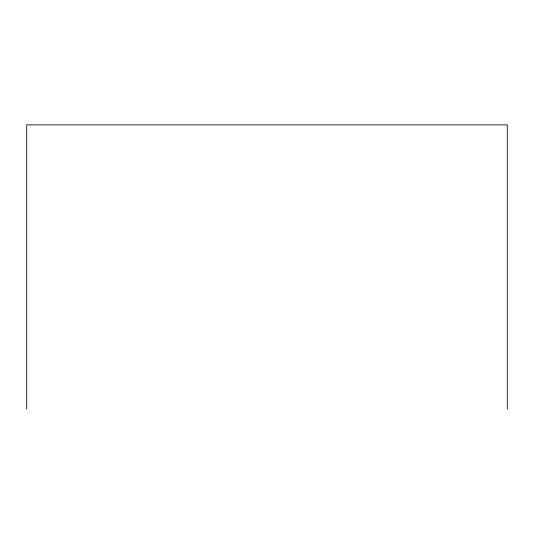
<?xml version="1.0" encoding="UTF-8"?>
<svg xmlns="http://www.w3.org/2000/svg" width="534" height="534" viewBox="0 0 534 534"><rect width="100%" height="100%" fill="white"/><g stroke="black" fill="none" stroke-linecap="round" stroke-linejoin="round"><path stroke-width="0.8" d="M507.3 409.111L507.3 124.889L26.7 124.889L26.7 409.111"/></g></svg>
